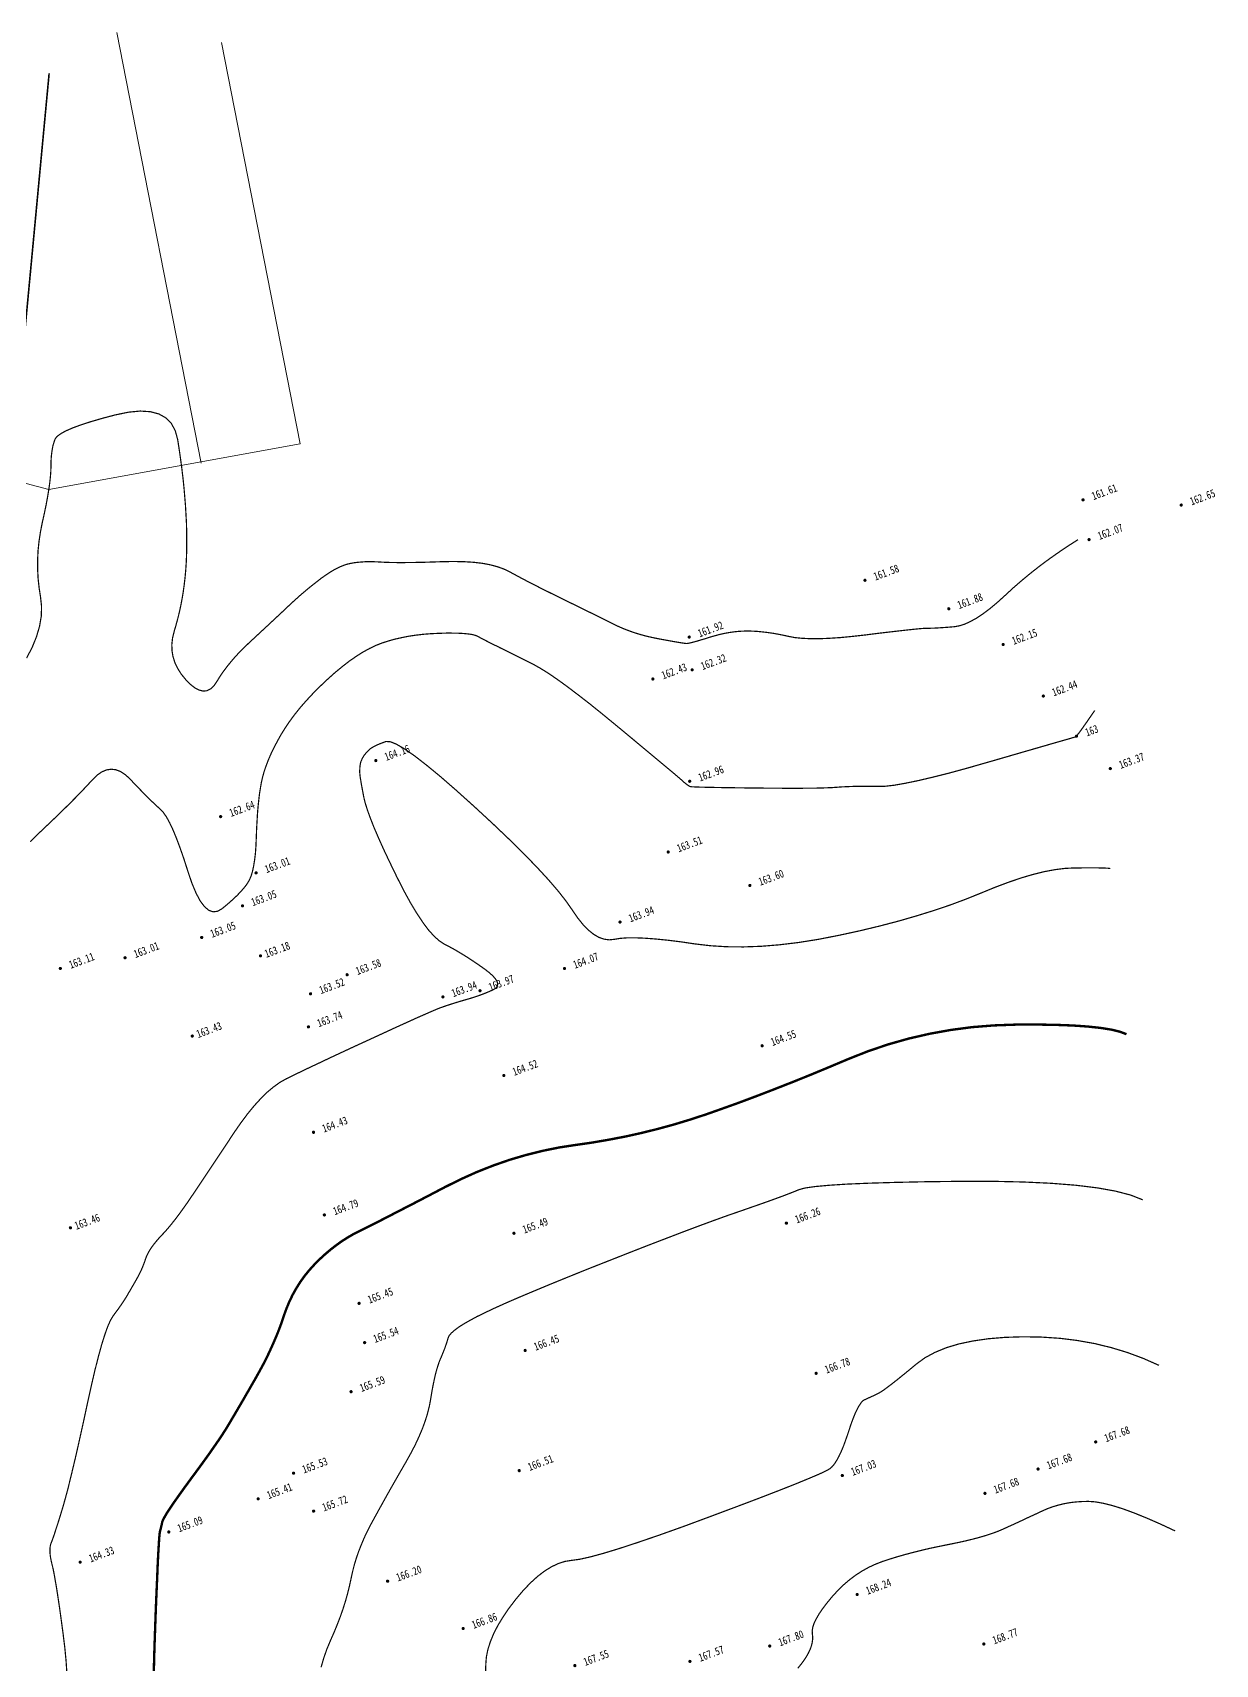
# Model space of a CAD drawing. Header units: millimetres. Extents: x -1471591 to 944464, y -468930 to 547002.
# Drawn here: x 604499 to 752255, y 183835 to 387770 of the extents above; entities that cross this region are included whole.
import ezdxf
from ezdxf.enums import TextEntityAlignment as Align

# ---------------------------------------------------------------- set-up
doc = ezdxf.new("R2010")
doc.units = ezdxf.units.MM
doc.header["$LTSCALE"] = 10
doc.linetypes.add('X3', pattern=[5, 4, -1])
for name, color, linetype in [('DGX', 252, 'Continuous'), ('DLSS', 252, 'Continuous'), ('GCD', 252, 'Continuous')]:
    doc.layers.add(name, color=color, linetype=linetype)
doc.layers.add('细线', color=3, linetype='Continuous', lineweight=15)
doc.styles.add('宋体', font='', dxfattribs={"height": 1.25, "bigfont": 'hztxt.shx'})
doc.styles.get('宋体').set_extended_font_data('SimSun')

# ---------------------------------------------------------------- blocks, each defined once
blk = doc.blocks.new('GC200')
at = {"layer": 'GCD', "const_width": 0.2, "flags": 128}
blk.add_lwpolyline([(-0.1, 0, 1), (0.1, 0, 1)], format="xyb", close=True, dxfattribs=at)
blk = doc.blocks.new('地形')
at = {"layer": 'DGX', "color": 252, "linetype": 'Continuous', "flags": 128}
for points, const_width in [([(379.57, 168.51), (378.11, 168.2), (376.67, 167.85), (375.26, 167.48), (373.88, 167.08), (372.53, 166.65), (371.2, 166.19), (369.91, 165.71), (368.64, 165.19), (367.43, 164.71), (366.3, 164.31), (365.25, 164), (364.29, 163.77), (363.41, 163.64), (362.61, 163.58), (361.9, 163.62), (361.27, 163.74), (360.71, 163.9), (360.19, 164.05), (359.72, 164.19), (359.29, 164.32), (358.91, 164.44), (358.58, 164.55), (358.29, 164.65), (358.05, 164.74), (357.74, 164.85), (357.25, 164.99), (356.58, 165.17), (355.73, 165.39), (354.7, 165.65), (353.49, 165.95), (352.11, 166.29), (350.54, 166.66), (348.95, 167.06), (347.49, 167.45), (346.16, 167.85), (344.97, 168.24), (343.91, 168.64), (342.98, 169.04), (342.18, 169.43), (341.52, 169.83), (340.92, 170.22), (340.34, 170.58), (339.76, 170.92), (339.19, 171.23), (338.63, 171.52), (338.08, 171.79), (337.54, 172.03), (337, 172.25), (336.46, 172.44), (335.9, 172.62), (335.33, 172.77), (334.74, 172.9), (334.14, 173.01), (333.52, 173.1), (332.89, 173.16), (332.24, 173.21), (331.62, 173.24), (331.06, 173.28), (330.58, 173.31), (330.17, 173.35), (329.84, 173.38), (329.57, 173.42), (329.37, 173.45), (329.25, 173.49), (329.12, 173.54), (328.92, 173.65), (328.64, 173.8), (328.29, 174), (327.86, 174.25), (327.36, 174.55), (326.79, 174.89), (326.14, 175.28), (325.47, 175.7), (324.82, 176.13), (324.21, 176.57), (323.62, 177.02), (323.06, 177.49), (322.53, 177.96), (322.03, 178.44), (321.55, 178.93), (321.07, 179.45), (320.56, 180.01), (320, 180.6), (319.41, 181.23), (318.78, 181.9), (318.12, 182.6), (317.41, 183.35), (316.67, 184.13), (315.93, 184.92), (315.22, 185.68), (314.54, 186.41), (313.9, 187.11), (313.29, 187.78), (312.71, 188.43), (312.17, 189.05), (311.66, 189.63), (311.12, 190.2), (310.47, 190.75), (309.72, 191.29), (308.86, 191.81), (307.89, 192.31), (306.82, 192.79), (305.64, 193.26), (304.36, 193.72), (303.08, 194.15), (301.9, 194.55), (300.83, 194.93), (299.86, 195.28), (299, 195.6), (298.25, 195.89), (297.6, 196.16), (297.06, 196.39), (296.57, 196.61), (296.1, 196.8), (295.63, 196.98), (295.18, 197.14), (294.74, 197.27), (294.31, 197.39), (293.89, 197.49), (293.47, 197.57), (293.06, 197.63), (292.61, 197.65), (292.13, 197.64), (291.63, 197.6), (291.1, 197.53), (290.54, 197.42), (289.95, 197.28), (289.33, 197.12), (288.7, 196.92), (288.06, 196.72), (287.42, 196.51), (286.78, 196.28), (286.14, 196.05), (285.5, 195.8), (284.85, 195.54), (284.2, 195.27), (283.54, 194.99), (282.85, 194.7), (282.14, 194.41), (281.4, 194.1), (280.63, 193.78), (279.84, 193.46), (279.03, 193.12), (278.19, 192.78), (277.36, 192.42), (276.56, 192.06), (275.8, 191.68), (275.08, 191.28), (274.4, 190.88), (273.75, 190.46), (273.14, 190.03), (272.57, 189.58), (272.04, 189.21), (271.53, 189.01), (271.04, 188.96), (270.59, 189.08), (270.16, 189.37), (269.76, 189.81), (269.39, 190.42), (269.04, 191.2), (268.76, 192.04), (268.59, 192.86), (268.52, 193.66), (268.56, 194.44), (268.71, 195.19), (268.96, 195.92), (269.32, 196.63), (269.78, 197.31), (270.29, 197.99), (270.79, 198.69), (271.27, 199.39), (271.73, 200.11), (272.18, 200.85), (272.61, 201.6), (273.02, 202.36), (273.42, 203.14), (273.81, 203.94), (274.19, 204.78), (274.56, 205.65), (274.92, 206.55), (275.28, 207.49), (275.63, 208.46), (275.98, 209.47), (276.31, 210.52), (276.64, 211.59), (276.95, 212.68), (277.26, 213.79), (277.55, 214.91), (277.83, 216.06), (278.1, 217.23), (278.36, 218.42), (278.61, 219.62), (278.72, 220.77), (278.58, 221.8), (278.19, 222.69), (277.54, 223.46), (276.64, 224.1), (275.48, 224.62), (274.07, 225), (272.4, 225.26), (270.7, 225.43), (269.2, 225.54), (267.89, 225.6), (266.78, 225.6), (265.87, 225.55), (265.15, 225.44), (264.62, 225.28), (264.29, 225.07), (264.07, 224.8), (263.84, 224.51), (263.62, 224.18), (263.41, 223.81), (263.2, 223.42), (262.99, 222.98), (262.79, 222.51), (262.6, 222.01), (262.37, 221.46), (262.09, 220.85), (261.75, 220.18), (261.35, 219.44), (260.89, 218.64), (260.38, 217.79), (259.8, 216.87), (259.16, 215.89), (258.53, 214.87), (257.95, 213.83), (257.42, 212.77), (256.96, 211.7), (256.55, 210.6), (256.2, 209.49), (255.91, 208.36), (255.67, 207.21), (255.38, 206.07), (254.92, 204.94), (254.28, 203.84), (253.48, 202.77), (252.51, 201.71), (251.37, 200.68)], 0.15), ([(374.05, 147.78), (373.29, 147.25), (372.63, 146.79), (372.06, 146.4), (371.59, 146.08), (371.21, 145.84), (370.92, 145.66), (370.73, 145.56), (370.63, 145.53), (370.41, 145.55), (369.85, 145.59), (368.95, 145.66), (367.7, 145.76), (366.11, 145.88), (364.19, 146.03), (361.92, 146.2), (359.31, 146.4), (356.66, 146.61), (354.27, 146.83), (352.14, 147.07), (350.27, 147.31), (348.67, 147.56), (347.32, 147.81), (346.24, 148.08), (345.42, 148.36), (344.74, 148.63), (344.08, 148.88), (343.44, 149.12), (342.82, 149.35), (342.22, 149.55), (341.64, 149.74), (341.08, 149.92), (340.53, 150.08), (339.92, 150.26), (339.14, 150.52), (338.2, 150.84), (337.1, 151.24), (335.83, 151.7), (334.4, 152.24), (332.81, 152.85), (331.05, 153.52), (329.33, 154.19), (327.82, 154.78), (326.54, 155.28), (325.47, 155.71), (324.63, 156.04), (324.01, 156.3), (323.61, 156.47), (323.44, 156.55), (323.37, 156.61), (323.29, 156.69), (323.21, 156.79), (323.12, 156.92), (323.03, 157.07), (322.92, 157.25), (322.81, 157.44), (322.7, 157.67), (322.51, 158.01), (322.19, 158.6), (321.73, 159.41), (321.14, 160.45), (320.41, 161.73), (319.55, 163.24), (318.56, 164.98), (317.43, 166.95), (316.27, 168.95), (315.2, 170.76), (314.19, 172.39), (313.27, 173.84), (312.43, 175.1), (311.66, 176.18), (310.97, 177.07), (310.36, 177.79), (309.8, 178.39), (309.29, 178.94), (308.81, 179.46), (308.36, 179.94), (307.96, 180.38), (307.59, 180.77), (307.25, 181.12), (306.96, 181.44), (306.69, 181.72), (306.43, 182), (306.18, 182.27), (305.94, 182.53), (305.72, 182.77), (305.51, 183.01), (305.31, 183.23), (305.13, 183.45), (304.9, 183.67), (304.58, 183.9), (304.16, 184.14), (303.65, 184.39), (303.04, 184.66), (302.34, 184.94), (301.54, 185.24), (300.65, 185.54), (299.72, 185.84), (298.81, 186.1), (297.91, 186.32), (297.02, 186.51), (296.16, 186.65), (295.3, 186.77), (294.47, 186.84), (293.65, 186.88), (292.81, 186.87), (291.93, 186.79), (291, 186.66), (290.01, 186.45), (288.98, 186.19), (287.9, 185.85), (286.77, 185.46), (285.6, 185), (284.42, 184.5), (283.31, 183.99), (282.25, 183.46), (281.24, 182.92), (280.3, 182.36), (279.41, 181.78), (278.58, 181.19), (277.8, 180.59), (277.08, 179.98), (276.4, 179.37), (275.78, 178.78), (275.2, 178.18), (274.68, 177.59), (274.2, 177.01), (273.78, 176.43), (273.4, 175.86), (273.05, 175.26), (272.68, 174.61), (272.32, 173.91), (271.94, 173.15), (271.56, 172.34), (271.18, 171.48), (270.78, 170.57), (270.38, 169.61), (269.98, 168.66), (269.59, 167.81), (269.2, 167.05), (268.82, 166.39), (268.45, 165.81), (268.08, 165.33), (267.72, 164.95), (267.36, 164.66), (266.99, 164.41), (266.58, 164.17), (266.12, 163.93), (265.63, 163.69), (265.09, 163.46), (264.51, 163.23), (263.89, 163), (263.23, 162.78), (262.6, 162.68), (262.06, 162.82), (261.63, 163.19), (261.29, 163.81), (261.04, 164.67), (260.9, 165.77), (260.85, 167.1), (260.9, 168.68), (260.98, 170.3), (261.01, 171.76), (261.01, 173.05), (260.97, 174.19), (260.89, 175.16), (260.77, 175.98), (260.6, 176.63), (260.4, 177.12), (260.17, 177.56), (259.93, 178.04), (259.67, 178.58), (259.4, 179.16), (259.12, 179.79), (258.82, 180.47), (258.5, 181.2), (258.18, 181.98), (257.82, 182.7), (257.4, 183.28), (256.92, 183.7), (256.39, 183.97), (255.81, 184.09), (255.16, 184.06), (254.46, 183.88), (253.71, 183.54), (252.89, 183.12), (251.99, 182.68), (251.02, 182.22), (249.98, 181.74), (248.86, 181.24), (247.67, 180.72), (246.4, 180.18), (245.06, 179.61), (243.76, 179.01)], 0.15), ([(368.94, 128.59), (368.83, 128.67), (368.6, 128.78), (368.25, 128.93), (367.78, 129.12), (367.19, 129.35), (366.48, 129.62), (365.65, 129.92), (364.69, 130.27), (363.62, 130.61), (362.43, 130.89), (361.12, 131.12), (359.69, 131.29), (358.14, 131.4), (356.47, 131.45), (354.68, 131.45), (352.77, 131.39), (350.76, 131.34), (348.66, 131.34), (346.48, 131.41), (344.21, 131.54), (341.86, 131.72), (339.42, 131.97), (336.9, 132.28), (334.29, 132.66), (331.7, 133.09), (329.23, 133.59), (326.89, 134.16), (324.67, 134.79), (322.58, 135.49), (320.61, 136.25), (318.76, 137.08), (317.03, 137.97), (315.44, 138.85), (313.96, 139.62), (312.62, 140.28), (311.4, 140.84), (310.31, 141.3), (309.35, 141.65), (308.52, 141.89), (307.81, 142.03), (307.19, 142.19), (306.62, 142.5), (306.09, 142.94), (305.61, 143.53), (305.18, 144.26), (304.8, 145.13), (304.47, 146.14), (304.18, 147.3), (303.84, 148.63), (303.35, 150.17), (302.71, 151.91), (301.92, 153.85), (300.98, 156), (299.89, 158.35), (298.65, 160.91), (297.26, 163.67), (295.86, 166.36), (294.6, 168.69), (293.46, 170.66), (292.46, 172.28), (291.58, 173.54), (290.84, 174.44), (290.23, 174.99), (289.75, 175.18), (289.35, 175.18), (288.99, 175.18), (288.65, 175.17), (288.35, 175.14), (288.08, 175.11), (287.84, 175.07), (287.63, 175.02), (287.45, 174.95), (287.29, 174.89), (287.14, 174.82), (287, 174.75), (286.86, 174.67), (286.74, 174.6), (286.62, 174.52), (286.5, 174.44), (286.4, 174.36), (286.3, 174.28), (286.21, 174.2), (286.13, 174.11), (286.05, 174.03), (285.98, 173.96), (285.91, 173.88), (285.86, 173.8), (285.8, 173.72), (285.76, 173.64), (285.71, 173.55), (285.66, 173.46), (285.61, 173.35), (285.55, 173.24), (285.5, 173.12), (285.45, 173), (285.39, 172.86), (285.33, 172.69), (285.27, 172.46), (285.19, 172.15), (285.12, 171.78), (285.03, 171.34), (284.94, 170.84), (284.84, 170.27), (284.73, 169.63), (284.64, 168.88), (284.59, 167.96), (284.58, 166.87), (284.6, 165.61), (284.67, 164.19), (284.77, 162.6), (284.92, 160.84), (285.1, 158.91), (285.31, 157), (285.56, 155.27), (285.84, 153.74), (286.15, 152.4), (286.49, 151.24), (286.87, 150.28), (287.27, 149.51), (287.71, 148.92), (288.16, 148.42), (288.61, 147.9), (289.06, 147.35), (289.51, 146.78), (289.96, 146.19), (290.41, 145.57), (290.86, 144.93), (291.31, 144.27), (291.71, 143.63), (292, 143.08), (292.18, 142.6), (292.25, 142.21), (292.21, 141.89), (292.07, 141.66), (291.82, 141.5), (291.46, 141.43), (291.04, 141.4), (290.6, 141.38), (290.15, 141.37), (289.69, 141.37), (289.21, 141.38), (288.72, 141.4), (288.22, 141.43), (287.7, 141.47), (287.19, 141.51), (286.69, 141.54), (286.22, 141.57), (285.78, 141.59), (285.35, 141.61), (284.94, 141.62), (284.56, 141.63), (284.2, 141.63), (283.75, 141.61), (283.09, 141.58), (282.22, 141.53), (281.14, 141.47), (279.85, 141.38), (278.35, 141.28), (276.65, 141.15), (274.74, 141.01), (272.79, 140.87), (270.99, 140.73), (269.34, 140.6), (267.84, 140.47), (266.48, 140.36), (265.27, 140.25), (264.2, 140.15), (263.28, 140.06), (262.41, 139.92), (261.49, 139.67), (260.51, 139.33), (259.49, 138.87), (258.41, 138.32), (257.27, 137.66), (256.09, 136.9), (254.85, 136.04), (253.62, 135.14), (252.46, 134.3), (251.36, 133.51), (250.33, 132.76), (249.36, 132.06), (248.45, 131.41), (247.62, 130.81), (246.84, 130.26), (246.12, 129.75), (245.42, 129.28), (244.76, 128.84), (244.12, 128.44), (243.51, 128.07), (242.93, 127.74), (242.38, 127.44), (241.86, 127.19), (241.37, 126.94), (240.92, 126.69), (240.5, 126.44), (240.12, 126.19), (239.78, 125.93), (239.47, 125.66), (239.2, 125.4), (238.96, 125.13), (238.74, 124.85), (238.5, 124.58), (238.26, 124.31), (238, 124.04), (237.72, 123.78), (237.44, 123.51), (237.14, 123.25), (236.83, 122.99), (236.53, 122.74), (236.25, 122.51), (235.98, 122.29), (235.74, 122.09), (235.51, 121.91), (235.31, 121.74), (235.13, 121.59), (234.96, 121.46), (234.79, 121.33), (234.59, 121.18), (234.35, 121), (234.07, 120.81), (233.77, 120.6), (233.42, 120.37), (233.05, 120.13), (232.64, 119.86), (232.16, 119.47), (231.57, 118.87), (230.88, 118.05), (230.07, 117.01), (229.16, 115.75), (228.14, 114.28), (227.02, 112.59), (225.78, 110.68), (224.54, 108.74), (223.39, 106.97), (222.33, 105.35), (221.36, 103.9), (220.48, 102.6), (219.7, 101.46), (219, 100.49), (218.4, 99.67), (217.86, 98.97), (217.38, 98.34), (216.94, 97.79), (216.55, 97.3), (216.22, 96.88), (215.93, 96.53), (215.69, 96.25), (215.5, 96.04), (215.34, 95.85), (215.2, 95.62), (215.07, 95.36), (214.96, 95.06), (214.86, 94.72), (214.78, 94.36), (214.71, 93.95), (214.65, 93.51), (214.59, 92.98), (214.48, 92.29), (214.32, 91.44), (214.13, 90.44), (213.89, 89.29), (213.61, 87.98), (213.28, 86.51), (212.91, 84.89), (212.51, 83.22), (212.08, 81.62), (211.62, 80.08)], 0.15), ([(363.59, 108.5), (362.94, 109.07), (362.03, 109.69), (360.85, 110.36), (359.42, 111.08), (357.73, 111.85), (355.77, 112.67), (353.56, 113.54), (351.08, 114.46), (348.47, 115.33), (345.85, 116.08), (343.21, 116.69), (340.57, 117.17), (337.92, 117.52), (335.25, 117.74), (332.58, 117.82), (329.9, 117.77), (327.25, 117.66), (324.67, 117.57), (322.17, 117.51), (319.75, 117.47), (317.4, 117.45), (315.13, 117.45), (312.94, 117.48), (310.82, 117.52), (308.74, 117.61), (306.67, 117.74), (304.59, 117.93), (302.53, 118.17), (300.46, 118.46), (298.4, 118.81), (296.35, 119.2), (294.29, 119.65), (292.23, 120.08), (290.14, 120.41), (288.04, 120.65), (285.91, 120.8), (283.75, 120.85), (281.58, 120.81), (279.38, 120.67), (277.16, 120.44), (275.02, 120.17), (273.06, 119.93), (271.28, 119.72), (269.68, 119.53), (268.25, 119.36), (267.01, 119.22), (265.95, 119.11), (265.06, 119.02), (264.26, 118.92), (263.46, 118.78), (262.64, 118.6), (261.83, 118.38), (261, 118.12), (260.17, 117.82), (259.33, 117.48), (258.48, 117.09), (257.65, 116.66), (256.84, 116.19), (256.07, 115.67), (255.32, 115.1), (254.6, 114.49), (253.91, 113.83), (253.25, 113.12), (252.61, 112.37), (251.98, 111.59), (251.31, 110.82), (250.6, 110.06), (249.86, 109.3), (249.09, 108.54), (248.29, 107.79), (247.44, 107.05), (246.57, 106.31), (245.71, 105.6), (244.9, 104.93), (244.15, 104.31), (243.46, 103.75), (242.82, 103.23), (242.24, 102.76), (241.72, 102.34), (241.25, 101.96), (240.77, 101.59), (240.19, 101.16), (239.51, 100.67), (238.73, 100.13), (237.86, 99.53), (236.89, 98.88), (235.83, 98.18), (234.66, 97.42), (233.52, 96.67), (232.52, 96), (231.66, 95.41), (230.93, 94.89), (230.34, 94.46), (229.9, 94.1), (229.59, 93.83), (229.41, 93.63), (229.31, 93.47), (229.22, 93.32), (229.12, 93.18), (229.03, 93.05), (228.95, 92.92), (228.86, 92.81), (228.78, 92.7), (228.71, 92.59), (228.58, 92.36), (228.34, 91.86), (228, 91.1), (227.54, 90.07), (226.98, 88.77), (226.32, 87.2), (225.54, 85.37), (224.66, 83.28), (223.78, 81.16), (223, 79.28), (222.33, 77.63), (221.76, 76.21)], 0.3), ([(358.24, 88.4), (357.05, 89.47), (355.45, 90.6), (353.46, 91.78), (351.06, 93.03), (348.26, 94.34), (345.06, 95.71), (341.46, 97.15), (337.46, 98.64), (333.49, 100.07), (329.97, 101.3), (326.91, 102.34), (324.31, 103.19), (322.16, 103.84), (320.47, 104.3), (319.24, 104.57), (318.46, 104.64), (317.85, 104.62), (317.13, 104.61), (316.3, 104.6), (315.36, 104.61), (314.31, 104.62), (313.15, 104.64), (311.87, 104.67), (310.48, 104.7), (308.94, 104.74), (307.22, 104.76), (305.3, 104.77), (303.21, 104.77), (300.92, 104.75), (298.44, 104.73), (295.78, 104.69), (292.93, 104.64), (290.1, 104.59), (287.48, 104.52), (285.09, 104.45), (282.91, 104.37), (280.94, 104.29), (279.2, 104.2), (277.67, 104.1), (276.37, 103.99), (275.23, 103.88), (274.23, 103.74), (273.35, 103.6), (272.61, 103.44), (271.99, 103.26), (271.5, 103.07), (271.15, 102.87), (270.92, 102.65), (270.74, 102.41), (270.56, 102.17), (270.35, 101.92), (270.13, 101.65), (269.89, 101.38), (269.63, 101.1), (269.36, 100.8), (269.07, 100.5), (268.76, 100.16), (268.44, 99.76), (268.1, 99.31), (267.75, 98.81), (267.38, 98.24), (266.99, 97.62), (266.59, 96.95), (266.17, 96.21), (265.71, 95.45), (265.18, 94.68), (264.58, 93.91), (263.91, 93.13), (263.17, 92.35), (262.37, 91.56), (261.49, 90.77), (260.55, 89.97), (259.59, 89.18), (258.66, 88.41), (257.76, 87.66), (256.89, 86.93), (256.06, 86.22), (255.25, 85.53), (254.47, 84.86), (253.73, 84.22), (253.01, 83.57), (252.33, 82.91), (251.69, 82.23), (251.07, 81.54), (250.49, 80.84), (249.94, 80.11), (249.43, 79.37), (248.95, 78.62), (248.46, 77.86), (247.93, 77.09), (247.36, 76.31), (246.75, 75.53), (246.1, 74.75), (245.4, 73.96), (244.67, 73.17), (243.89, 72.37), (243.1, 71.53), (242.35, 70.63), (241.62, 69.65)], 0.15), ([(352.89, 68.31), (351.38, 69.79), (349.78, 71.18), (348.08, 72.48), (346.3, 73.69), (344.42, 74.8), (342.45, 75.83), (340.39, 76.76), (338.23, 77.61), (336.1, 78.33), (334.08, 78.9), (332.19, 79.31), (330.42, 79.58), (328.78, 79.69), (327.26, 79.64), (325.86, 79.45), (324.59, 79.1), (323.44, 78.7), (322.41, 78.35), (321.5, 78.05), (320.71, 77.8), (320.04, 77.6), (319.5, 77.45), (319.07, 77.36), (318.77, 77.31), (318.52, 77.29), (318.28, 77.27), (318.04, 77.25), (317.81, 77.24), (317.58, 77.22), (317.34, 77.2), (317.12, 77.18), (316.89, 77.17), (316.64, 77.11), (316.35, 76.95), (316.01, 76.7), (315.62, 76.36), (315.18, 75.93), (314.7, 75.4), (314.17, 74.78), (313.6, 74.06), (313.01, 73.35), (312.47, 72.71), (311.95, 72.16), (311.47, 71.69), (311.02, 71.3), (310.61, 70.99), (310.23, 70.77), (309.89, 70.63), (309.34, 70.54), (308.38, 70.46), (306.99, 70.4), (305.17, 70.34), (302.94, 70.3), (300.27, 70.27), (297.18, 70.26), (293.67, 70.26), (290.13, 70.27), (286.96, 70.32), (284.15, 70.4), (281.71, 70.5), (279.64, 70.63), (277.93, 70.79), (276.59, 70.98), (275.62, 71.2), (274.8, 71.37), (273.92, 71.41), (272.98, 71.33), (271.98, 71.13), (270.93, 70.81), (269.81, 70.36), (268.63, 69.79), (267.39, 69.09), (266.18, 68.33), (265.09, 67.56), (264.12, 66.79), (263.26, 66), (262.53, 65.21), (261.91, 64.42), (261.41, 63.61), (261.03, 62.8), (260.68, 61.91)], 0.15), ([(347.53, 48.22), (346.11, 49.67), (344.77, 50.97), (343.53, 52.11), (342.38, 53.1), (341.31, 53.93), (340.34, 54.6), (339.46, 55.12), (338.67, 55.48), (337.92, 55.74), (337.19, 55.96), (336.46, 56.14), (335.73, 56.27), (335.01, 56.36), (334.29, 56.41), (333.59, 56.42), (332.88, 56.38), (332.19, 56.32), (331.5, 56.27), (330.81, 56.22), (330.14, 56.16), (329.47, 56.11), (328.81, 56.06), (328.16, 56.02), (327.51, 55.97), (326.84, 55.94), (326.1, 55.94), (325.3, 55.97), (324.43, 56.03), (323.5, 56.12), (322.51, 56.24), (321.46, 56.39), (320.34, 56.57), (319.2, 56.75), (318.09, 56.92), (317, 57.06), (315.95, 57.18), (314.91, 57.28), (313.91, 57.36), (312.93, 57.42), (311.98, 57.46), (311.04, 57.45), (310.1, 57.38), (309.17, 57.24), (308.24, 57.04), (307.31, 56.77), (306.38, 56.43), (305.45, 56.02), (304.53, 55.55), (303.66, 55.05), (302.9, 54.57), (302.24, 54.11), (301.7, 53.66), (301.25, 53.24), (300.92, 52.83), (300.69, 52.43), (300.57, 52.06), (300.48, 51.7), (300.33, 51.34), (300.13, 50.98), (299.89, 50.64), (299.59, 50.29), (299.24, 49.96), (298.84, 49.63), (298.39, 49.3), (297.89, 48.98), (297.35, 48.66)], 0.15)]:
    blk.add_lwpolyline(points, dxfattribs=dict(at, const_width=const_width))
at = {"layer": 'DLSS', "linetype": 'X3', "lineweight": 20, "const_width": 0.2, "elevation": 297.4, "flags": 128}
blk.add_lwpolyline([(279.61, 268.13), (257.31, 222.18), (245.1, 190.23), (235.34, 174.08), (225.61, 159.05), (212.46, 147.57), (197.42, 141.26)], dxfattribs=at)
at = {"layer": '细线', "linetype": 'Continuous', "elevation": 315.25, "flags": 128}
for points in [[(280.33, 215.84), (289.3, 269.95)], [(292.76, 213.78), (301.12, 264.19)], [(261.35, 219.44), (202.55, 261.13)], [(292.76, 213.78), (261.35, 219.44)]]:
    blk.add_lwpolyline(points, dxfattribs=at)
at = {"layer": 'GCD', "linetype": 'Continuous'}
ref = blk.add_blockref('GC200', (267.13, 173.63, 314.89), dxfattribs=at)
ref.add_attrib('height', '162.64', dxfattribs={"linetype": 'Continuous', "height": 1, "style": '宋体', "width": 0.8}).set_placement((268.33, 173.63, 314.89), align=Align.MIDDLE_LEFT)
ref = blk.add_blockref('GC200', (287.74, 173.39, 316.41), dxfattribs=at)
ref.add_attrib('height', '164.16', dxfattribs={"linetype": 'Continuous', "height": 1, "style": '宋体', "width": 0.8}).set_placement((288.94, 173.39, 316.41), align=Align.MIDDLE_LEFT)
ref = blk.add_blockref('GC200', (329.82, 174.13, 314.17), dxfattribs=at)
ref.add_attrib('height', '161.92', dxfattribs={"linetype": 'Continuous', "height": 1, "style": '宋体', "width": 0.8}).set_placement((331.02, 174.13, 314.17), align=Align.MIDDLE_LEFT)
ref = blk.add_blockref('GC200', (352.87, 173.08, 313.83), dxfattribs=at)
ref.add_attrib('height', '161.58', dxfattribs={"linetype": 'Continuous', "height": 1, "style": '宋体', "width": 0.8}).set_placement((354.07, 173.08, 313.83), align=Align.MIDDLE_LEFT)
ref = blk.add_blockref('GC200', (381.91, 172.95, 313.86), dxfattribs=at)
ref.add_attrib('height', '161.61', dxfattribs={"linetype": 'Continuous', "height": 1, "style": '宋体', "width": 0.8}).set_placement((383.11, 172.95, 313.86), align=Align.MIDDLE_LEFT)
ref = blk.add_blockref('GC200', (323.73, 170.81, 314.68), dxfattribs=at)
ref.add_attrib('height', '162.43', dxfattribs={"linetype": 'Continuous', "height": 1, "style": '宋体', "width": 0.8}).set_placement((324.93, 170.81, 314.68), align=Align.MIDDLE_LEFT)
ref = blk.add_blockref('GC200', (328.73, 170.17, 314.57), dxfattribs=at)
ref.add_attrib('height', '162.32', dxfattribs={"linetype": 'Continuous', "height": 1, "style": '宋体', "width": 0.8}).set_placement((329.93, 170.17, 314.57), align=Align.MIDDLE_LEFT)
ref = blk.add_blockref('GC200', (380.87, 168.03, 314.32), dxfattribs=at)
ref.add_attrib('height', '162.07', dxfattribs={"linetype": 'Continuous', "height": 1, "style": '宋体', "width": 0.8}).set_placement((382.07, 168.03, 314.32), align=Align.MIDDLE_LEFT)
ref = blk.add_blockref('GC200', (393.17, 168.04, 314.89), dxfattribs=at)
ref.add_attrib('height', '162.65', dxfattribs={"linetype": 'Continuous', "height": 1, "style": '宋体', "width": 0.8}).set_placement((394.37, 168.04, 314.89), align=Align.MIDDLE_LEFT)
ref = blk.add_blockref('GC200', (268.81, 165.49, 315.26), dxfattribs=at)
ref.add_attrib('height', '163.01', dxfattribs={"linetype": 'Continuous', "height": 1, "style": '宋体', "width": 0.8}).set_placement((270.01, 165.49, 315.26), align=Align.MIDDLE_LEFT)
ref = blk.add_blockref('GC200', (361.43, 166.08, 314.13), dxfattribs=at)
ref.add_attrib('height', '161.88', dxfattribs={"linetype": 'Continuous', "height": 1, "style": '宋体', "width": 0.8}).set_placement((362.63, 166.08, 314.13), align=Align.MIDDLE_LEFT)
ref = blk.add_blockref('GC200', (241.72, 162.87, 315.36), dxfattribs=at)
ref.add_attrib('height', '163.11', dxfattribs={"linetype": 'Continuous', "height": 1, "style": '宋体', "width": 0.8}).set_placement((242.92, 162.87, 315.36), align=Align.MIDDLE_LEFT)
ref = blk.add_blockref('GC200', (249.76, 161.29, 315.26), dxfattribs=at)
ref.add_attrib('height', '163.01', dxfattribs={"linetype": 'Continuous', "height": 1, "style": '宋体', "width": 0.8}).set_placement((250.96, 161.29, 315.26), align=Align.MIDDLE_LEFT)
ref = blk.add_blockref('GC200', (265.78, 162.22, 315.3), dxfattribs=at)
ref.add_attrib('height', '163.05', dxfattribs={"linetype": 'Continuous', "height": 1, "style": '宋体', "width": 0.8}).set_placement((266.98, 162.22, 315.3), align=Align.MIDDLE_LEFT)
ref = blk.add_blockref('GC200', (259.62, 160.31, 315.3), dxfattribs=at)
ref.add_attrib('height', '163.05', dxfattribs={"linetype": 'Continuous', "height": 1, "style": '宋体', "width": 0.8}).set_placement((260.82, 160.31, 315.3), align=Align.MIDDLE_LEFT)
ref = blk.add_blockref('GC200', (366.23, 159.51, 314.39), dxfattribs=at)
ref.add_attrib('height', '162.15', dxfattribs={"linetype": 'Continuous', "height": 1, "style": '宋体', "width": 0.8}).set_placement((367.43, 159.51, 314.39), align=Align.MIDDLE_LEFT)
ref = blk.add_blockref('GC200', (323.56, 157.23, 315.21), dxfattribs=at)
ref.add_attrib('height', '162.96', dxfattribs={"linetype": 'Continuous', "height": 1, "style": '宋体', "width": 0.8}).set_placement((324.76, 157.23, 315.21), align=Align.MIDDLE_LEFT)
ref = blk.add_blockref('GC200', (265.69, 155.59, 315.43), dxfattribs=at)
ref.add_attrib('height', '163.18', dxfattribs={"linetype": 'Continuous', "height": 1, "style": '宋体', "width": 0.8}).set_placement((266.29, 155.59, 315.43), align=Align.MIDDLE_LEFT)
ref = blk.add_blockref('GC200', (368.67, 151.72, 314.69), dxfattribs=at)
ref.add_attrib('height', '162.44', dxfattribs={"linetype": 'Continuous', "height": 1, "style": '宋体', "width": 0.8}).set_placement((369.87, 151.72, 314.69), align=Align.MIDDLE_LEFT)
ref = blk.add_blockref('GC200', (254.2, 149.18, 315.68), dxfattribs=at)
ref.add_attrib('height', '163.43', dxfattribs={"linetype": 'Continuous', "height": 1, "style": '宋体', "width": 0.8}).set_placement((254.8, 149.18, 315.68), align=Align.MIDDLE_LEFT)
ref = blk.add_blockref('GC200', (269.89, 148.95, 315.76), dxfattribs=at)
ref.add_attrib('height', '163.52', dxfattribs={"linetype": 'Continuous', "height": 1, "style": '宋体', "width": 0.8}).set_placement((271.09, 148.95, 315.76), align=Align.MIDDLE_LEFT)
ref = blk.add_blockref('GC200', (275, 149.58, 315.83), dxfattribs=at)
ref.add_attrib('height', '163.58', dxfattribs={"linetype": 'Continuous', "height": 1, "style": '宋体', "width": 0.8}).set_placement((276.2, 149.58, 315.83), align=Align.MIDDLE_LEFT)
ref = blk.add_blockref('GC200', (317.95, 149.89, 315.76), dxfattribs=at)
ref.add_attrib('height', '163.51', dxfattribs={"linetype": 'Continuous', "height": 1, "style": '宋体', "width": 0.8}).set_placement((319.15, 149.89, 315.76), align=Align.MIDDLE_LEFT)
ref = blk.add_blockref('GC200', (268.19, 145.17, 315.99), dxfattribs=at)
ref.add_attrib('height', '163.74', dxfattribs={"linetype": 'Continuous', "height": 1, "style": '宋体', "width": 0.8}).set_placement((269.39, 145.17, 315.99), align=Align.MIDDLE_LEFT)
ref = blk.add_blockref('GC200', (370.8, 145.58, 315.25), dxfattribs=at)
ref.add_attrib('height', '163', dxfattribs={"linetype": 'Continuous', "height": 1, "style": '宋体', "width": 0.8}).set_placement((372, 145.58, 315.25), align=Align.MIDDLE_LEFT)
ref = blk.add_blockref('GC200', (285.24, 142.79, 316.19), dxfattribs=at)
ref.add_attrib('height', '163.94', dxfattribs={"linetype": 'Continuous', "height": 1, "style": '宋体', "width": 0.8}).set_placement((286.44, 142.79, 316.19), align=Align.MIDDLE_LEFT)
ref = blk.add_blockref('GC200', (309.24, 143.8, 316.19), dxfattribs=at)
ref.add_attrib('height', '163.94', dxfattribs={"linetype": 'Continuous', "height": 1, "style": '宋体', "width": 0.8}).set_placement((310.44, 143.8, 316.19), align=Align.MIDDLE_LEFT)
ref = blk.add_blockref('GC200', (326.04, 142.4, 315.85), dxfattribs=at)
ref.add_attrib('height', '163.60', dxfattribs={"linetype": 'Continuous', "height": 1, "style": '宋体', "width": 0.8}).set_placement((327.24, 142.4, 315.85), align=Align.MIDDLE_LEFT)
ref = blk.add_blockref('GC200', (289.85, 141.89, 316.22), dxfattribs=at)
ref.add_attrib('height', '163.97', dxfattribs={"linetype": 'Continuous', "height": 1, "style": '宋体', "width": 0.8}).set_placement((291.05, 141.89, 316.22), align=Align.MIDDLE_LEFT)
ref = blk.add_blockref('GC200', (300.71, 140.8, 316.32), dxfattribs=at)
ref.add_attrib('height', '164.07', dxfattribs={"linetype": 'Continuous', "height": 1, "style": '宋体', "width": 0.8}).set_placement((301.91, 140.8, 316.32), align=Align.MIDDLE_LEFT)
ref = blk.add_blockref('GC200', (373.33, 140.3, 315.62), dxfattribs=at)
ref.add_attrib('height', '163.37', dxfattribs={"linetype": 'Continuous', "height": 1, "style": '宋体', "width": 0.8}).set_placement((374.53, 140.3, 315.62), align=Align.MIDDLE_LEFT)
ref = blk.add_blockref('GC200', (264.17, 132.61, 316.68), dxfattribs=at)
ref.add_attrib('height', '164.43', dxfattribs={"linetype": 'Continuous', "height": 1, "style": '宋体', "width": 0.8}).set_placement((265.37, 132.61, 316.68), align=Align.MIDDLE_LEFT)
ref = blk.add_blockref('GC200', (231.54, 132.07, 315.71), dxfattribs=at)
ref.add_attrib('height', '163.46', dxfattribs={"linetype": 'Continuous', "height": 1, "style": '宋体', "width": 0.8}).set_placement((232.14, 132.07, 315.71), align=Align.MIDDLE_LEFT)
ref = blk.add_blockref('GC200', (288.92, 130.92, 316.77), dxfattribs=at)
ref.add_attrib('height', '164.52', dxfattribs={"linetype": 'Continuous', "height": 1, "style": '宋体', "width": 0.8}).set_placement((290.12, 130.92, 316.77), align=Align.MIDDLE_LEFT)
ref = blk.add_blockref('GC200', (261.82, 122.46, 317.04), dxfattribs=at)
ref.add_attrib('height', '164.79', dxfattribs={"linetype": 'Continuous', "height": 1, "style": '宋体', "width": 0.8}).set_placement((263.02, 122.46, 317.04), align=Align.MIDDLE_LEFT)
ref = blk.add_blockref('GC200', (320.45, 123.1, 316.8), dxfattribs=at)
ref.add_attrib('height', '164.55', dxfattribs={"linetype": 'Continuous', "height": 1, "style": '宋体', "width": 0.8}).set_placement((321.65, 123.1, 316.8), align=Align.MIDDLE_LEFT)
ref = blk.add_blockref('GC200', (283.2, 112.01, 317.74), dxfattribs=at)
ref.add_attrib('height', '165.49', dxfattribs={"linetype": 'Continuous', "height": 1, "style": '宋体', "width": 0.8}).set_placement((284.4, 112.01, 317.74), align=Align.MIDDLE_LEFT)
ref = blk.add_blockref('GC200', (262.01, 110.59, 317.7), dxfattribs=at)
ref.add_attrib('height', '165.45', dxfattribs={"linetype": 'Continuous', "height": 1, "style": '宋体', "width": 0.8}).set_placement((263.21, 110.59, 317.7), align=Align.MIDDLE_LEFT)
ref = blk.add_blockref('GC200', (260.94, 105.75, 317.79), dxfattribs=at)
ref.add_attrib('height', '165.54', dxfattribs={"linetype": 'Continuous', "height": 1, "style": '宋体', "width": 0.8}).set_placement((262.14, 105.75, 317.79), align=Align.MIDDLE_LEFT)
ref = blk.add_blockref('GC200', (257.2, 100.6, 317.84), dxfattribs=at)
ref.add_attrib('height', '165.59', dxfattribs={"linetype": 'Continuous', "height": 1, "style": '宋体', "width": 0.8}).set_placement((258.4, 100.6, 317.84), align=Align.MIDDLE_LEFT)
ref = blk.add_blockref('GC200', (315.52, 101.27, 318.51), dxfattribs=at)
ref.add_attrib('height', '166.26', dxfattribs={"linetype": 'Continuous', "height": 1, "style": '宋体', "width": 0.8}).set_placement((316.72, 101.27, 318.51), align=Align.MIDDLE_LEFT)
ref = blk.add_blockref('GC200', (279.38, 97.81, 318.7), dxfattribs=at)
ref.add_attrib('height', '166.45', dxfattribs={"linetype": 'Continuous', "height": 1, "style": '宋体', "width": 0.8}).set_placement((280.58, 97.81, 318.7), align=Align.MIDDLE_LEFT)
ref = blk.add_blockref('GC200', (246.91, 93.58, 317.78), dxfattribs=at)
ref.add_attrib('height', '165.53', dxfattribs={"linetype": 'Continuous', "height": 1, "style": '宋体', "width": 0.8}).set_placement((248.11, 93.58, 317.78), align=Align.MIDDLE_LEFT)
ref = blk.add_blockref('GC200', (218.04, 92.5, 316.57), dxfattribs=at)
ref.add_attrib('height', '164.33', dxfattribs={"linetype": 'Continuous', "height": 1, "style": '宋体', "width": 0.8}).set_placement((219.24, 92.5, 316.57), align=Align.MIDDLE_LEFT)
ref = blk.add_blockref('GC200', (229.73, 92.16, 317.34), dxfattribs=at)
ref.add_attrib('height', '165.09', dxfattribs={"linetype": 'Continuous', "height": 1, "style": '宋体', "width": 0.8}).set_placement((230.93, 92.16, 317.34), align=Align.MIDDLE_LEFT)
ref = blk.add_blockref('GC200', (241.64, 92.12, 317.66), dxfattribs=at)
ref.add_attrib('height', '165.41', dxfattribs={"linetype": 'Continuous', "height": 1, "style": '宋体', "width": 0.8}).set_placement((242.84, 92.12, 317.66), align=Align.MIDDLE_LEFT)
ref = blk.add_blockref('GC200', (247.59, 88.26, 317.97), dxfattribs=at)
ref.add_attrib('height', '165.72', dxfattribs={"linetype": 'Continuous', "height": 1, "style": '宋体', "width": 0.8}).set_placement((248.79, 88.26, 317.97), align=Align.MIDDLE_LEFT)
ref = blk.add_blockref('GC200', (273.42, 84, 318.76), dxfattribs=at)
ref.add_attrib('height', '166.51', dxfattribs={"linetype": 'Continuous', "height": 1, "style": '宋体', "width": 0.8}).set_placement((274.62, 84, 318.76), align=Align.MIDDLE_LEFT)
ref = blk.add_blockref('GC200', (312.42, 82.39, 319.03), dxfattribs=at)
ref.add_attrib('height', '166.78', dxfattribs={"linetype": 'Continuous', "height": 1, "style": '宋体', "width": 0.8}).set_placement((313.62, 82.39, 319.03), align=Align.MIDDLE_LEFT)
ref = blk.add_blockref('GC200', (253.18, 76.82, 318.45), dxfattribs=at)
ref.add_attrib('height', '166.20', dxfattribs={"linetype": 'Continuous', "height": 1, "style": '宋体', "width": 0.8}).set_placement((254.38, 76.82, 318.45), align=Align.MIDDLE_LEFT)
ref = blk.add_blockref('GC200', (311.01, 69.28, 319.28), dxfattribs=at)
ref.add_attrib('height', '167.03', dxfattribs={"linetype": 'Continuous', "height": 1, "style": '宋体', "width": 0.8}).set_placement((312.21, 69.28, 319.28), align=Align.MIDDLE_LEFT)
ref = blk.add_blockref('GC200', (259.94, 67.97, 319.11), dxfattribs=at)
ref.add_attrib('height', '166.86', dxfattribs={"linetype": 'Continuous', "height": 1, "style": '宋体', "width": 0.8}).set_placement((261.14, 67.97, 319.11), align=Align.MIDDLE_LEFT)
ref = blk.add_blockref('GC200', (326.92, 60.95, 319.93), dxfattribs=at)
ref.add_attrib('height', '167.68', dxfattribs={"linetype": 'Continuous', "height": 1, "style": '宋体', "width": 0.8}).set_placement((328.12, 60.95, 319.93), align=Align.MIDDLE_LEFT)
ref = blk.add_blockref('GC200', (334.2, 61.47, 319.93), dxfattribs=at)
ref.add_attrib('height', '167.68', dxfattribs={"linetype": 'Continuous', "height": 1, "style": '宋体', "width": 0.8}).set_placement((335.4, 61.47, 319.93), align=Align.MIDDLE_LEFT)
ref = blk.add_blockref('GC200', (342.13, 62.12, 319.93), dxfattribs=at)
ref.add_attrib('height', '167.68', dxfattribs={"linetype": 'Continuous', "height": 1, "style": '宋体', "width": 0.8}).set_placement((343.33, 62.12, 319.93), align=Align.MIDDLE_LEFT)
ref = blk.add_blockref('GC200', (271.39, 58.74, 319.8), dxfattribs=at)
ref.add_attrib('height', '167.55', dxfattribs={"linetype": 'Continuous', "height": 1, "style": '宋体', "width": 0.8}).set_placement((272.59, 58.74, 319.8), align=Align.MIDDLE_LEFT)
ref = blk.add_blockref('GC200', (307.54, 54.71, 320.49), dxfattribs=at)
ref.add_attrib('height', '168.24', dxfattribs={"linetype": 'Continuous', "height": 1, "style": '宋体', "width": 0.8}).set_placement((308.74, 54.71, 320.49), align=Align.MIDDLE_LEFT)
ref = blk.add_blockref('GC200', (285.04, 54.19, 319.82), dxfattribs=at)
ref.add_attrib('height', '167.57', dxfattribs={"linetype": 'Continuous', "height": 1, "style": '宋体', "width": 0.8}).set_placement((286.24, 54.19, 319.82), align=Align.MIDDLE_LEFT)
ref = blk.add_blockref('GC200', (295.05, 52.5, 320.05), dxfattribs=at)
ref.add_attrib('height', '167.80', dxfattribs={"linetype": 'Continuous', "height": 1, "style": '宋体', "width": 0.8}).set_placement((296.25, 52.5, 320.05), align=Align.MIDDLE_LEFT)
ref = blk.add_blockref('GC200', (320.19, 43.36, 321.02), dxfattribs=at)
ref.add_attrib('height', '168.77', dxfattribs={"linetype": 'Continuous', "height": 1, "style": '宋体', "width": 0.8}).set_placement((321.39, 43.36, 321.02), align=Align.MIDDLE_LEFT)

msp = doc.modelspace()

# ---------------------------------------------------------------- block references
at = {"xscale": 1000, "yscale": 1000, "zscale": 1000, "rotation": 20.51376453450802}
msp.add_blockref('地形', (438640.4, 33561.1, -152250), dxfattribs=at)

doc.saveas('drawing.dxf')
